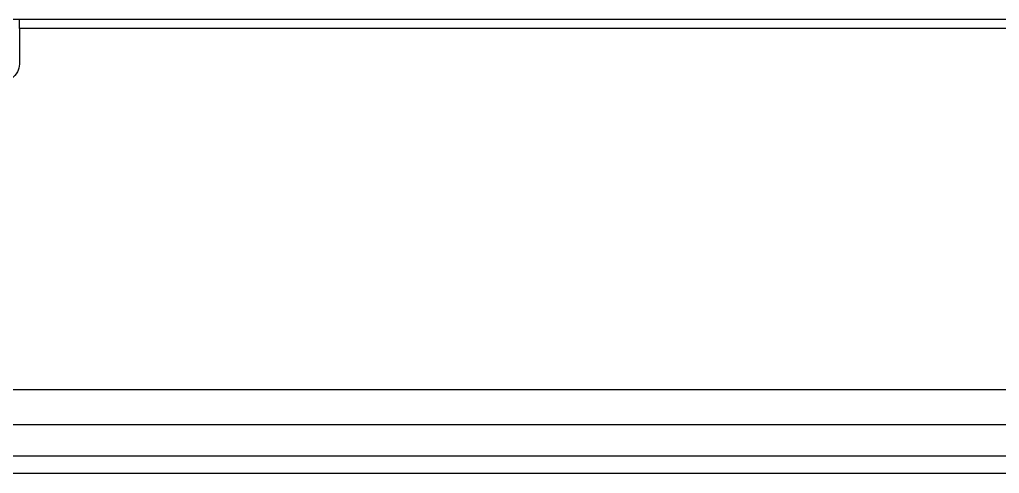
# Model space of a CAD drawing. Extents: x 17.3 to 113.1, y 4.8 to 84.5.
# Drawn here: x 29.665 to 31.316, y 33.056 to 33.821 of the extents above; entities that cross this region are included whole.
import ezdxf

# ---------------------------------------------------------------- set-up
doc = ezdxf.new("R2010")
doc.units = 0
doc.header["$MEASUREMENT"] = 0
doc.layers.add('OBJECT', color=7, linetype='CONTINUOUS')

msp = doc.modelspace()

# ---------------------------------------------------------------- linework, layer by layer
at = {"layer": 'OBJECT'}
for p, q in [((33.5744, 33.8215), (29.5196, 33.8215)), ((29.6646, 33.8065), (29.6646, 33.8215)), ((33.5836, 33.8065), (29.6646, 33.8065)), ((29.6646, 33.8065), (29.6646, 33.7464)), ((29.3646, 33.1979), (33.5836, 33.1979)), ((33.5782, 33.1386), (29.3646, 33.1386)), ((33.5736, 33.0857), (29.2749, 33.0857)), ((33.5725, 33.0565), (29.1476, 33.0565))]:
    msp.add_line(p, q, dxfattribs=at)
msp.add_open_spline([(29.6646, 33.7464), (29.6639, 33.7419), (29.6623, 33.733), (29.649, 33.7187), (29.6336, 33.7098), (29.6222, 33.705), (29.6205, 33.7043)], degree=3, knots=[0, 0, 0, 0, 0.254855, 0.508633, 0.928591, 1, 1, 1, 1], dxfattribs=at)

doc.saveas('drawing.dxf')
